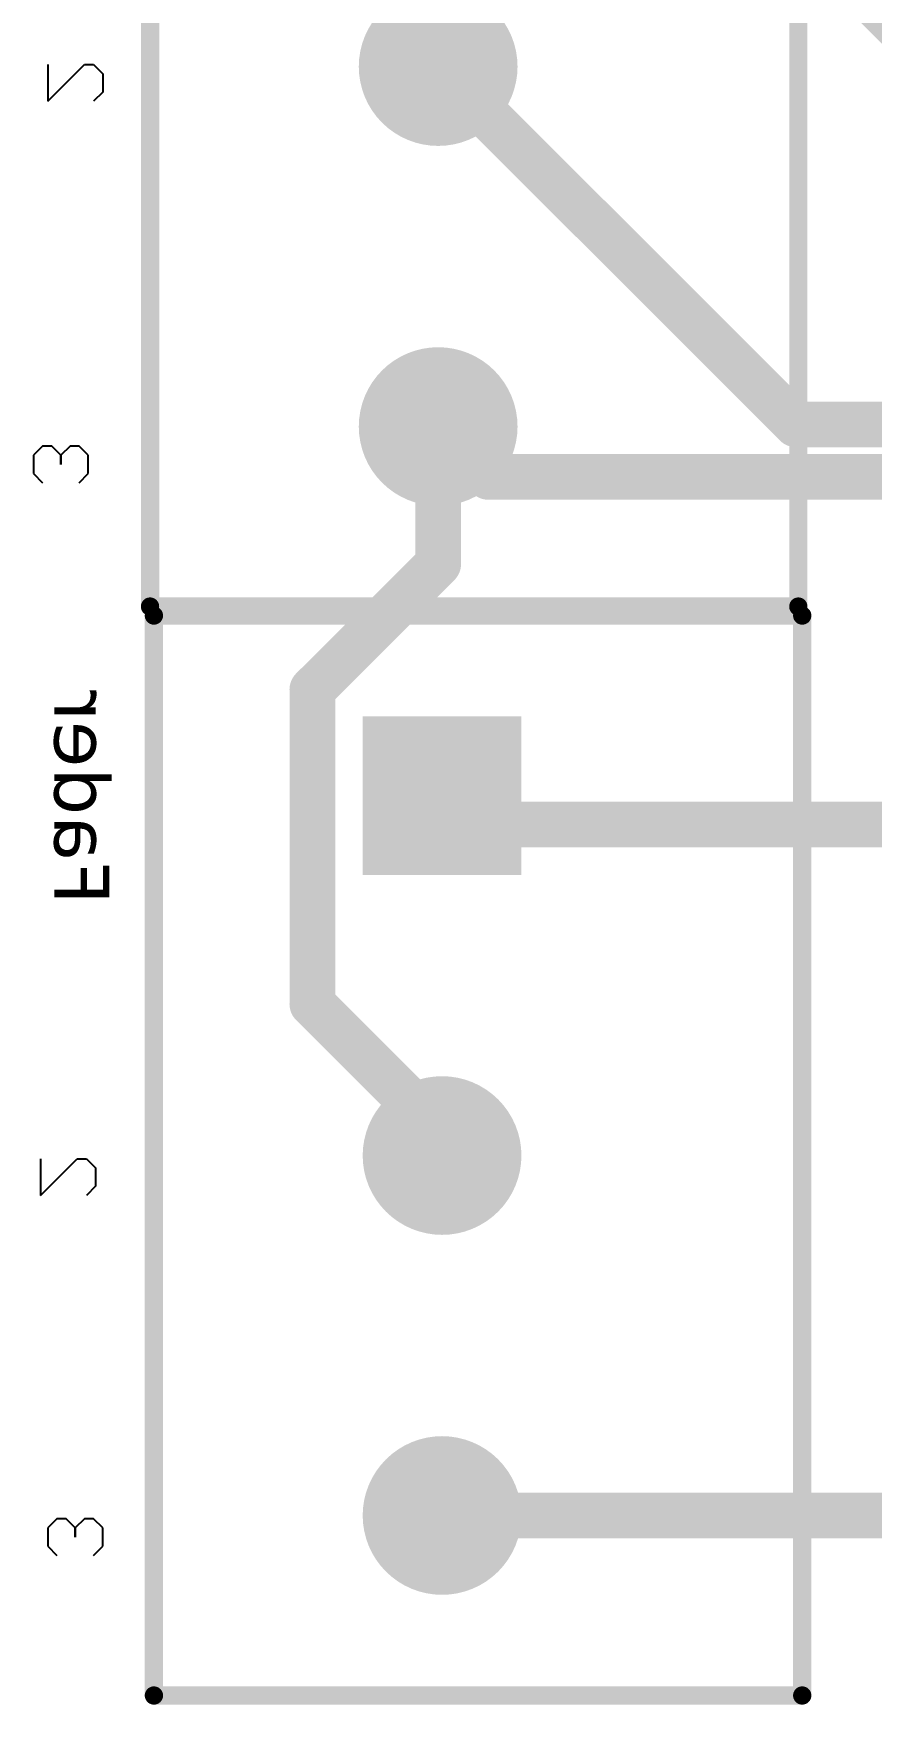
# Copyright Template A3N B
# Model space of a CAD drawing. Header units: millimetres. Extents: x 28 to 434, y 70 to 207.
# Drawn here: x 28.22 to 39.85, y 93.65 to 116.86 of the extents above; entities that cross this region are included whole.
import ezdxf

# ---------------------------------------------------------------- set-up
doc = ezdxf.new("R2010")
doc.units = ezdxf.units.MM
doc.header["$LTSCALE"] = 0.5
doc.layers.get('0').update_dxf_attribs({"color": 250})
for name, color, linetype in [('BottomLayer', 5, 'Continuous'), ('BottomSolder', 6, 'Continuous'), ('MultiLayer', 9, 'Continuous'), ('TopLayer', 1, 'Continuous'), ('TopOverlay', 2, 'Continuous'), ('TopSolder', 216, 'Continuous')]:
    doc.layers.add(name, color=color, linetype=linetype)
doc.styles.get("Standard").update_dxf_attribs({"font": 'verdana.ttf'})

# ---------------------------------------------------------------- blocks, each defined once
blk = doc.blocks.new('_______3_37')
at = {"layer": 'BottomLayer', "const_width": 1}
for points in [[(4.5, 0, 1), (5.5, 0, 1)], [(9.5, 0, 1), (10.5, 0, 1)]]:
    blk.add_lwpolyline(points, format="xyb", close=True, dxfattribs=at)
at = {"layer": 'BottomLayer'}
blk.add_solid([(-1, -1), (1, -1), (-1, 1), (1, 1)], dxfattribs=at)
at = {"layer": 'BottomSolder', "const_width": 1.102}
for points in [[(4.449, 0, 1), (5.551, 0, 1)], [(9.449, 0, 1), (10.551, 0, 1)]]:
    blk.add_lwpolyline(points, format="xyb", close=True, dxfattribs=at)
at = {"layer": 'BottomSolder'}
blk.add_solid([(-1.102, -1.102), (1.102, -1.102), (-1.102, 1.102), (1.102, 1.102)], dxfattribs=at)
at = {"layer": 'MultiLayer', "const_width": 1}
for points in [[(4.5, 0, 1), (5.5, 0, 1)], [(9.5, 0, 1), (10.5, 0, 1)]]:
    blk.add_lwpolyline(points, format="xyb", close=True, dxfattribs=at)
at = {"layer": 'MultiLayer'}
blk.add_solid([(-1, -1), (1, -1), (-1, 1), (1, 1)], dxfattribs=at)
at = {"layer": 'TopLayer', "const_width": 1}
for points in [[(4.5, 0, 1), (5.5, 0, 1)], [(9.5, 0, 1), (10.5, 0, 1)]]:
    blk.add_lwpolyline(points, format="xyb", close=True, dxfattribs=at)
at = {"layer": 'TopLayer'}
blk.add_solid([(-1, -1), (1, -1), (-1, 1), (1, 1)], dxfattribs=at)
at = {"layer": 'TopOverlay', "const_width": 0.254}
for points in [[(-2.5, -5), (-2.5, 4)], [(12.5, 4), (-2.5, 4)], [(12.5, -5), (12.5, 4)], [(12.5, -5), (-2.5, -5)]]:
    blk.add_lwpolyline(points, dxfattribs=at)
at = {"layer": 'TopOverlay', "const_width": 0.127}
for points in [[(-2.564, 4, 1), (-2.437, 4, 1)], [(-2.564, 4, 1), (-2.437, 4, 1)], [(12.437, 4, 1), (12.564, 4, 1)], [(12.437, 4, 1), (12.564, 4, 1)], [(-2.564, -5, 1), (-2.437, -5, 1)], [(-2.564, -5, 1), (-2.437, -5, 1)], [(12.437, -5, 1), (12.564, -5, 1)], [(12.437, -5, 1), (12.564, -5, 1)]]:
    blk.add_lwpolyline(points, format="xyb", close=True, dxfattribs=at)
at = {"layer": 'TopSolder', "const_width": 1.102}
for points in [[(4.449, 0, 1), (5.551, 0, 1)], [(9.449, 0, 1), (10.551, 0, 1)]]:
    blk.add_lwpolyline(points, format="xyb", close=True, dxfattribs=at)
at = {"layer": 'TopSolder'}
blk.add_solid([(-1.102, -1.102), (1.102, -1.102), (-1.102, 1.102), (1.102, 1.102)], dxfattribs=at)
blk = doc.blocks.new('_______3_38')
at = {"layer": 'BottomLayer', "const_width": 1}
for points in [[(4.5, 0, 1), (5.5, 0, 1)], [(9.5, 0, 1), (10.5, 0, 1)]]:
    blk.add_lwpolyline(points, format="xyb", close=True, dxfattribs=at)
at = {"layer": 'BottomLayer'}
blk.add_solid([(-1, -1), (1, -1), (-1, 1), (1, 1)], dxfattribs=at)
at = {"layer": 'BottomSolder', "const_width": 1.102}
for points in [[(4.449, 0, 1), (5.551, 0, 1)], [(9.449, 0, 1), (10.551, 0, 1)]]:
    blk.add_lwpolyline(points, format="xyb", close=True, dxfattribs=at)
at = {"layer": 'BottomSolder'}
blk.add_solid([(-1.102, -1.102), (1.102, -1.102), (-1.102, 1.102), (1.102, 1.102)], dxfattribs=at)
at = {"layer": 'MultiLayer', "const_width": 1}
for points in [[(4.5, 0, 1), (5.5, 0, 1)], [(9.5, 0, 1), (10.5, 0, 1)]]:
    blk.add_lwpolyline(points, format="xyb", close=True, dxfattribs=at)
at = {"layer": 'MultiLayer'}
blk.add_solid([(-1, -1), (1, -1), (-1, 1), (1, 1)], dxfattribs=at)
at = {"layer": 'TopLayer', "const_width": 1}
for points in [[(4.5, 0, 1), (5.5, 0, 1)], [(9.5, 0, 1), (10.5, 0, 1)]]:
    blk.add_lwpolyline(points, format="xyb", close=True, dxfattribs=at)
at = {"layer": 'TopLayer'}
blk.add_solid([(-1, -1), (1, -1), (-1, 1), (1, 1)], dxfattribs=at)
at = {"layer": 'TopOverlay', "const_width": 0.254}
for points in [[(-2.5, -5), (-2.5, 4)], [(12.5, 4), (-2.5, 4)], [(12.5, -5), (12.5, 4)], [(12.5, -5), (-2.5, -5)]]:
    blk.add_lwpolyline(points, dxfattribs=at)
at = {"layer": 'TopOverlay', "const_width": 0.127}
for points in [[(-2.564, 4, 1), (-2.437, 4, 1)], [(-2.564, 4, 1), (-2.437, 4, 1)], [(12.437, 4, 1), (12.564, 4, 1)], [(12.437, 4, 1), (12.564, 4, 1)], [(-2.564, -5, 1), (-2.437, -5, 1)], [(-2.564, -5, 1), (-2.437, -5, 1)], [(12.437, -5, 1), (12.564, -5, 1)], [(12.437, -5, 1), (12.564, -5, 1)]]:
    blk.add_lwpolyline(points, format="xyb", close=True, dxfattribs=at)
at = {"layer": 'TopSolder', "const_width": 1.102}
for points in [[(4.449, 0, 1), (5.551, 0, 1)], [(9.449, 0, 1), (10.551, 0, 1)]]:
    blk.add_lwpolyline(points, format="xyb", close=True, dxfattribs=at)
at = {"layer": 'TopSolder'}
blk.add_solid([(-1.102, -1.102), (1.102, -1.102), (-1.102, 1.102), (1.102, 1.102)], dxfattribs=at)
blk = doc.blocks.new('xlr_ingang')
at = {"layer": 'BottomLayer', "const_width": 0.635}
for points in [[(109.6, 32.7), (115.6, 38.7)], [(117.054, 28.226), (117.754, 28.926)], [(110.261, 28.226), (117.054, 28.226)]]:
    blk.add_lwpolyline(points, dxfattribs=at)
at = {"layer": 'BottomLayer', "const_width": 0.318}
for points in [[(117.595, 28.926, 1), (117.913, 28.926, 1)], [(116.895, 28.226, 1), (117.213, 28.226, 1)], [(116.895, 28.226, 1), (117.213, 28.226, 1)]]:
    blk.add_lwpolyline(points, format="xyb", close=True, dxfattribs=at)
at = {"layer": 'TopLayer', "const_width": 0.635}
for points in [[(112.784, 28.956), (117.795, 33.967)], [(106.635, 28.956), (112.784, 28.956)], [(117.754, 27.018), (117.754, 28.926)], [(117.754, 27.018), (119.5, 25.272)], [(119.5, 20.905), (119.5, 25.272)], [(105.404, 23.4), (116.677, 23.4)], [(117.547, 18.953), (119.5, 20.905)], [(107.622, 13.8), (117.707, 13.8)]]:
    blk.add_lwpolyline(points, dxfattribs=at)
at = {"layer": 'TopLayer', "const_width": 0.318}
for points in [[(117.636, 33.967, 1), (117.953, 33.967, 1)], [(112.625, 28.956, 1), (112.943, 28.956, 1)], [(112.625, 28.956, 1), (112.943, 28.956, 1)], [(117.595, 28.926, 1), (117.913, 28.926, 1)], [(117.595, 27.018, 1), (117.913, 27.018, 1)], [(117.595, 27.018, 1), (117.913, 27.018, 1)], [(119.341, 25.272, 1), (119.659, 25.272, 1)], [(119.341, 25.272, 1), (119.659, 25.272, 1)], [(116.518, 23.4, 1), (116.836, 23.4, 1)], [(119.341, 20.905, 1), (119.659, 20.905, 1)], [(119.341, 20.905, 1), (119.659, 20.905, 1)], [(117.389, 18.953, 1), (117.706, 18.953, 1)], [(117.548, 13.8, 1), (117.866, 13.8, 1)]]:
    blk.add_lwpolyline(points, format="xyb", close=True, dxfattribs=at)
at = {"layer": 'TopOverlay'}
for p, q in [((122.538, 33.954), (122.411, 33.827)), ((122.665, 33.954), (122.538, 33.954)), ((123.173, 33.446), (122.665, 33.954)), ((123.173, 33.954), (123.173, 33.446)), ((122.411, 33.827), (122.411, 33.573)), ((122.411, 33.573), (122.538, 33.446)), ((122.611, 28.527), (122.738, 28.654)), ((122.738, 28.654), (122.865, 28.654)), ((122.865, 28.654), (122.992, 28.527)), ((122.992, 28.527), (123.119, 28.654)), ((123.119, 28.654), (123.246, 28.654)), ((123.246, 28.654), (123.373, 28.527)), ((122.611, 28.273), (122.611, 28.527)), ((122.992, 28.527), (122.992, 28.4)), ((122.992, 28.4), (122.992, 28.527)), ((123.373, 28.527), (123.373, 28.273)), ((122.738, 28.146), (122.611, 28.273)), ((123.373, 28.273), (123.246, 28.146)), ((122.638, 18.754), (122.511, 18.627)), ((122.511, 18.627), (122.511, 18.373)), ((122.765, 18.754), (122.638, 18.754)), ((123.273, 18.246), (122.765, 18.754)), ((123.273, 18.754), (123.273, 18.246)), ((122.511, 18.373), (122.638, 18.246)), ((122.411, 13.627), (122.538, 13.754)), ((122.538, 13.754), (122.665, 13.754)), ((122.665, 13.754), (122.792, 13.627)), ((122.792, 13.627), (122.919, 13.754)), ((122.919, 13.754), (123.046, 13.754)), ((123.046, 13.754), (123.173, 13.627)), ((122.411, 13.373), (122.411, 13.627)), ((122.792, 13.627), (122.792, 13.5)), ((122.792, 13.5), (122.792, 13.627)), ((123.173, 13.627), (123.173, 13.373)), ((122.538, 13.246), (122.411, 13.373)), ((123.173, 13.373), (123.046, 13.246))]:
    blk.add_line(p, q, dxfattribs=at)
at = {"rotation": 270}
for name, p in [('_______3_38', (117.754, 38.926)), ('_______3_37', (117.7, 23.8))]:
    blk.add_blockref(name, p, dxfattribs=at)
at = {"layer": 'TopOverlay'}
blk.add_text('Fader', height=0.762, rotation=90, dxfattribs=at).set_placement((123.081, 22.286))

msp = doc.modelspace()

# ---------------------------------------------------------------- block references
at = {"linetype": 'Continuous', "extrusion": (-1.22465e-16, 0, -1)}
msp.add_blockref('xlr_ingang', (-151.588, 82.472, 23.667), dxfattribs=at)

doc.saveas('drawing.dxf')
